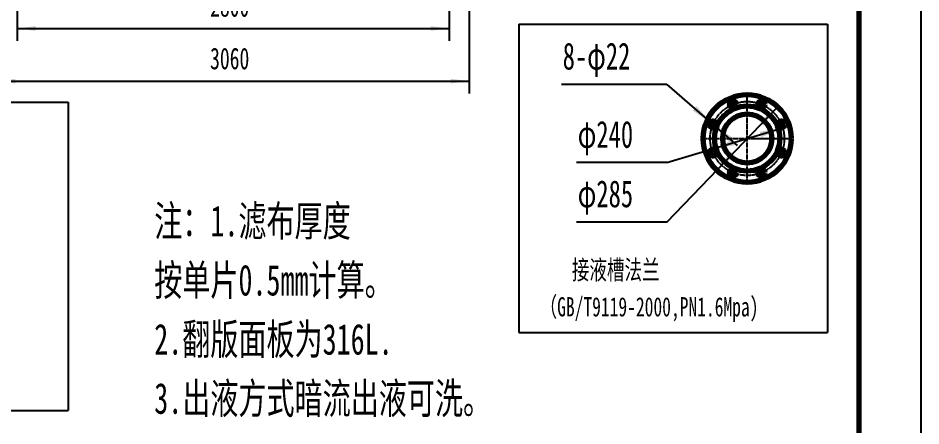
# Model space of a CAD drawing. Header units: millimetres. Extents: x -11880 to 11880, y -8400 to 8400.
# Drawn here: x 6029 to 11880, y -2585 to 60 of the extents above; entities that cross this region are included whole.
import ezdxf

# ---------------------------------------------------------------- set-up
doc = ezdxf.new("R2010")
doc.units = ezdxf.units.MM
doc.linetypes.add('EB_DASHDOT', pattern=[39, 30, -3, 3, -3])
for name, color, linetype, lineweight in [('CAXA0', 7, 'Continuous', 70), ('CAXA1', 1, 'EB_DASHDOT', 25), ('CAXA3', 7, 'Continuous', 25), ('CAXA4', 3, 'Continuous', 25)]:
    doc.layers.add(name, color=color, linetype=linetype, lineweight=lineweight)
doc.styles.add('标准', font='', dxfattribs={"width": 0.667})
doc.styles.get('标准').set_extended_font_data('FangSong_GB2312')
doc.dimstyles.new('标准', dxfattribs={"dimscale": 40, "dimtxt": 3.5, "dimasz": 3, "dimexe": 2, "dimexo": 0, "dimtad": 1, "dimdec": 1, "dimzin": 12, "dimdsep": 46, "dimtxsty": '标准', "dimcen": 0, "dimdle": 4, "dimaunit": 1, "dimazin": 2, "dimtfac": 1, "dimtdec": 3, "dimtmove": 0, "dimatfit": 3, "dimfxl": 1, "dimtolj": 1, "dimtzin": 0, "dimarcsym": 0})

# ---------------------------------------------------------------- blocks, each defined once
blk = doc.blocks.new('*D53')
at = {"layer": 'CAXA4', "linetype": 'Continuous', "lineweight": 25}
for points in [[(6022.4, -7.3), (6142.4, -22.3), (6142.4, 7.7)], [(8822.4, -7.3), (8702.4, -22.3), (8702.4, 7.7)]]:
    blk.add_hatch(color=0, dxfattribs=at).paths.add_polyline_path(points, flags=0)
at = {"layer": 'CAXA4', "color": 0, "linetype": 'Continuous', "lineweight": 25}
for p, q in [((6022.4, 996.7), (6022.4, -87.3)), ((8822.4, 996.7), (8822.4, -87.3)), ((6022.4, -7.3), (8822.4, -7.3))]:
    blk.add_line(p, q, dxfattribs=at)
at = {"layer": 'CAXA4', "color": 0, "linetype": 'Continuous', "lineweight": 25, "insert": (7273.5, 209.5), "char_height": 140, "attachment_point": 1, "style": '标准'}
blk.add_mtext('\\fFangSong_GB2312|b0|i0|p34;2800', dxfattribs=at)
blk = doc.blocks.new('*D54')
at = {"layer": 'CAXA4', "linetype": 'Continuous', "lineweight": 25}
for points in [[(5892.4, -348.6), (6012.4, -363.6), (6012.4, -333.6)], [(8952.4, -348.6), (8832.4, -363.6), (8832.4, -333.6)]]:
    blk.add_hatch(color=0, dxfattribs=at).paths.add_polyline_path(points, flags=0)
at = {"layer": 'CAXA4', "color": 0, "linetype": 'Continuous', "lineweight": 25}
for p, q in [((5892.4, 996.7), (5892.4, -428.6)), ((8952.4, 996.7), (8952.4, -428.6)), ((5892.4, -348.6), (8952.4, -348.6))]:
    blk.add_line(p, q, dxfattribs=at)
at = {"layer": 'CAXA4', "color": 0, "linetype": 'Continuous', "lineweight": 25, "insert": (7273.5, -131.8), "char_height": 140, "attachment_point": 1, "style": '标准'}
blk.add_mtext('\\fFangSong_GB2312|b0|i0|p34;3060', dxfattribs=at)
blk = doc.blocks.new('CAXBLOCK56', base_point=(10754.2, -720.8))
at = {"layer": 'CAXA0', "linetype": 'Continuous', "lineweight": 70}
for centre, radius in [((10754.2, -720.8), 285), ((10754.2, -720.8), 211), ((10662.3, -499.1), 22), ((10846, -499.1), 22), ((10532.4, -629), 22), ((10975.9, -629), 22), ((10532.4, -812.7), 22), ((10975.9, -812.7), 22), ((10662.3, -942.6), 22), ((10846, -942.6), 22)]:
    blk.add_circle(centre, radius, dxfattribs=at)
at = {"layer": 'CAXA0'}
blk.add_circle((10754.2, -720.8), 159, dxfattribs=at)
at = {"layer": 'CAXA1', "linetype": 'EB_DASHDOT', "lineweight": 25}
for p, q in [((10754.2, -1011.8), (10754.2, -429.8)), ((10463.2, -720.8), (11045.2, -720.8))]:
    blk.add_line(p, q, dxfattribs=at)
blk.add_circle((10754.2, -720.8), 240, dxfattribs=at)
blk = doc.blocks.new('*D66')
at = {"layer": 'CAXA4', "linetype": 'Continuous', "lineweight": 25}
for points in [[(10984, -651.7), (10845.8, -712.9), (10835, -677)], [(10524.3, -789.9), (10673.4, -764.7), (10662.6, -728.8)]]:
    blk.add_hatch(color=0, dxfattribs=at).paths.add_polyline_path(points, flags=0)
at = {"layer": 'CAXA4', "color": 0, "linetype": 'Continuous', "lineweight": 25}
for q in [(10984, -651.7), (9647.1, -877.3)]:
    blk.add_line((10233.6, -877.3), q, dxfattribs=at)
at = {"layer": 'CAXA4', "color": 0, "linetype": 'Continuous', "lineweight": 25, "insert": (9655.9, -606.3), "char_height": 175, "attachment_point": 1, "style": '标准'}
blk.add_mtext('\\fFangSong_GB2312|b0|i0|p34;φ240', dxfattribs=at)
blk = doc.blocks.new('*D67')
at = {"layer": 'CAXA4', "linetype": 'Continuous', "lineweight": 25}
for points in [[(10951.6, -515.2), (10861.2, -636.4), (10834.1, -610.5)], [(10556.8, -926.4), (10674.2, -831.2), (10647.2, -805.2)]]:
    blk.add_hatch(color=0, dxfattribs=at).paths.add_polyline_path(points, flags=0)
at = {"layer": 'CAXA4', "color": 0, "linetype": 'Continuous', "lineweight": 25}
for q in [(10951.6, -515.2), (9647.1, -1263)]:
    blk.add_line((10233.6, -1263), q, dxfattribs=at)
at = {"layer": 'CAXA4', "color": 0, "linetype": 'Continuous', "lineweight": 25, "insert": (9655.9, -992), "char_height": 175, "attachment_point": 1, "style": '标准'}
blk.add_mtext('\\fFangSong_GB2312|b0|i0|p34;φ285', dxfattribs=at)
blk = doc.blocks.new('*D68')
at = {"layer": 'CAXA4', "linetype": 'Continuous', "lineweight": 25}
for points in [[(10526.4, -623.7), (10400.8, -539.6), (10425.4, -511.3)], [(10538.5, -634.2), (10639.5, -746.7), (10664.1, -718.3)]]:
    blk.add_hatch(color=0, dxfattribs=at).paths.add_polyline_path(points, flags=0)
at = {"layer": 'CAXA4', "color": 0, "linetype": 'Continuous', "lineweight": 25}
for q in [(9549.7, -369.8), (10689.6, -765.3)]:
    blk.add_line((10233.6, -369.8), q, dxfattribs=at)
at = {"layer": 'CAXA4', "color": 0, "linetype": 'Continuous', "lineweight": 25, "insert": (9558.4, -98.8), "char_height": 175, "attachment_point": 1, "style": '标准'}
blk.add_mtext('\\fFangSong_GB2312|b0|i0|p34;8-φ22', dxfattribs=at)
blk = doc.blocks.new('CAXBLOCK125', base_point=(11480, -8000))
at = {"layer": 'CAXA0', "linetype": 'Continuous', "lineweight": 70}
blk.add_line((11480, -8000), (11480, 8000), dxfattribs=at)
at = {"layer": 'CAXA3', "linetype": 'Continuous', "lineweight": 25}
blk.add_line((11880, 8400), (11880, -8400), dxfattribs=at)
blk = doc.blocks.new('*D433')
at = {"layer": 'CAXA4', "linetype": 'Continuous', "lineweight": 25}
for points in [[(4994.9, -1379.5), (5130.5, -1312.8), (5142.8, -1348.2)], [(4720.8, -1474.2), (4572.9, -1505.4), (4585.1, -1540.9)]]:
    blk.add_hatch(color=0, dxfattribs=at).paths.add_polyline_path(points, flags=0)
at = {"layer": 'CAXA4', "color": 0, "linetype": 'Continuous', "lineweight": 25}
for q in [(4531.7, -1539.5), (5880.7, -1248.5)]:
    blk.add_line((5374.1, -1248.5), q, dxfattribs=at)
at = {"layer": 'CAXA4', "color": 0, "linetype": 'Continuous', "lineweight": 25, "insert": (5459.6, -977.5), "char_height": 175, "attachment_point": 1, "style": '标准'}
blk.add_mtext('\\fFangSong_GB2312|b0|i0|p34;φ145', dxfattribs=at)

msp = doc.modelspace()

# ---------------------------------------------------------------- linework, layer by layer
at = {"layer": 'CAXA4'}
for p, q in [((9273.85, 21), (11273.85, 21)), ((9273.85, 21), (9273.85, -1979)), ((11273.85, 21), (11273.85, -1979)), ((4352.86, -484.93), (6352.86, -484.93)), ((6352.86, -484.93), (6352.86, -2484.93)), ((9273.85, -1979), (11273.85, -1979)), ((4352.86, -2484.93), (6352.86, -2484.93))]:
    msp.add_line(p, q, dxfattribs=at)

# ---------------------------------------------------------------- block references
at = {"layer": 'CAXA0'}
msp.add_blockref('CAXBLOCK125', (11480, -8000), dxfattribs=at)
at = {"layer": 'CAXA0', "linetype": 'Continuous', "lineweight": 70}
msp.add_blockref('CAXBLOCK56', (10754.18, -720.83), dxfattribs=at)

# ---------------------------------------------------------------- texts
at = {"layer": 'CAXA4', "linetype": 'Continuous', "lineweight": 25, "attachment_point": 1, "style": '标准'}
for s, insert, char_height in [('\\fFangSong_GB2312|b0|i0|p34;注：1.滤布厚度', (6911.55, -1155.52), 200), ('\\fFangSong_GB2312|b0|i0|p34;按单片0.5mm计算。', (6911.55, -1539.12), 200), ('\\fFangSong_GB2312|b0|i0|p34;接液槽法兰', (9617.66, -1510.05), 125), ('\\fFangSong_GB2312|b0|i0|p34;（GB/T9119-2000,PN1.6Mpa)', (9408.82, -1749.8), 125), ('\\fFangSong_GB2312|b0|i0|p34;2.翻版面板为316L.', (6911.55, -1922.72), 200), ('\\fFangSong_GB2312|b0|i0|p34;3.出液方式暗流出液可洗。', (6911.55, -2306.32), 200)]:
    msp.add_mtext(s, dxfattribs=dict(at, insert=insert, char_height=char_height))

# ---------------------------------------------------------------- dimensions: what is measured, and where the dimension line sits
at = {"layer": 'CAXA4', "linetype": 'Continuous', "lineweight": 70}
for base, p1, p2, text, picture, middle in [((7422.44, -348.61), (5892.44, 996.67), (8952.44, 996.67), '\\fFangSong_GB2312;3060', '*D54', (7422.44, -227.71)), ((7422.44, -7.3), (6022.44, 996.67), (8822.44, 996.67), '\\fFangSong_GB2312;2800', '*D53', (7422.44, 113.6))]:
    dim = msp.add_linear_dim(base=base, p1=p1, p2=p2, angle=180, text=text, dimstyle='标准', dxfattribs=at)
    dim.commit()
    dim.dimension.update_dxf_attribs({"geometry": picture, "text_midpoint": middle})
at = {"layer": 'CAXA4', "color": 7}
for p1, p2, text, picture, middle in [((10538.49, -634.23), (10526.4, -623.75), '\\fFangSong_GB2312;8-φ22', '*D68', (9833.29, -218.72)), ((10951.56, -515.24), (10556.8, -926.42), '\\fFangSong_GB2312;φ285', '*D67', (9882.02, -1111.91)), ((10984.02, -651.73), (10524.34, -789.94), '\\fFangSong_GB2312;φ240', '*D66', (9882.02, -726.22)), ((4720.75, -1474.18), (4994.86, -1379.49), '\\fFangSong_GB2312;φ145', '*D433', (5685.77, -1097.33))]:
    dim = msp.add_diameter_dim_2p(p1=p1, p2=p2, text=text, dimstyle='标准', dxfattribs=at)
    dim.commit()
    dim.dimension.update_dxf_attribs({"geometry": picture, "text_midpoint": middle})

doc.saveas('drawing.dxf')
